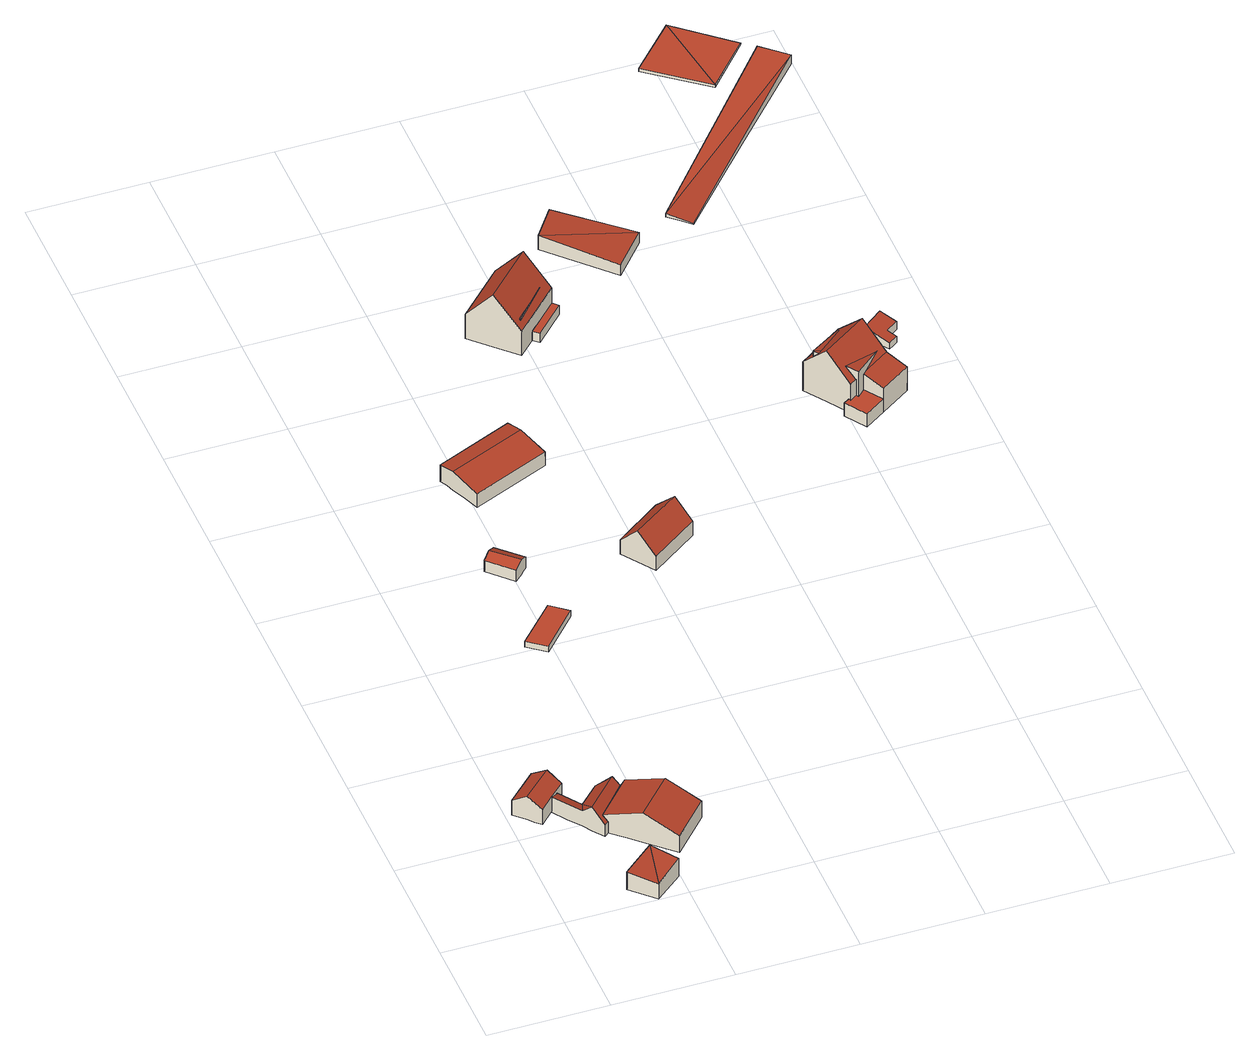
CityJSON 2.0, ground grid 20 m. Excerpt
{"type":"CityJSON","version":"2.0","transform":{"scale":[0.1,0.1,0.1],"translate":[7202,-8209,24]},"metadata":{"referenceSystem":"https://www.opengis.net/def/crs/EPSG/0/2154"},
"CityObjects":{
"building1":{"type":"Building","attributes":{"name":"inconnu","Volume":113.02,"Profile":"IGN","ZMIN":24.72,"TEXTURE":1,"THICKNESS":0.1,"OVERHANG":0,"NDALLE":"76_95","NDALLE410":"76_95C","NDALLE4915":"15_12","SOURCE":"V2017","COMMENT":"Restitution avant 2017","DT_INTEG":20170501,"USAGE":"indiffÃ©renciÃ©","ANCON":"1880","Shape_Leng":23.35,"Shape_Le_1":23.35,"Shape_Le_2":23.35,"Shape_Le_3":23.35,"Shape_Area":33.62},"children":["building1-1"]},
"building1-1":{"type":"BuildingPart","attributes":{"measuredHeight":3.58},"parents":["building1"],"geometry":[{"type":"MultiSurface","lod":"2","boundaries":[[[0,1,2]],[[2,1,3]],[[4,5,0,2,6]],[[0,5,7,1]],[[1,7,8,3]],[[6,2,3,8]]],"semantics":{"surfaces":[{"type":"RoofSurface"},{"type":"WallSurface"}],"values":[0,0,1,1,1,1]}}]},
"building2":{"type":"Building","attributes":{"name":"inconnu","Volume":770.96,"Profile":"IGN","ZMIN":25,"TEXTURE":1,"THICKNESS":0.1,"OVERHANG":0,"NDALLE":"76_95","NDALLE410":"76_95A","NDALLE4915":"15_12","SOURCE":"SIRADEL","COMMENT":"Restitution 2017","DT_INTEG":20180101,"USAGE":"indiffÃ©renciÃ©","Shape_Leng":79.89,"Shape_Le_1":79.89,"Shape_Le_2":0,"Shape_Le_3":79.89,"Shape_Area":183.07},"children":["building2-1"]},
"building2-1":{"type":"BuildingPart","attributes":{"measuredHeight":5.9},"parents":["building2"],"geometry":[{"type":"MultiSurface","lod":"2","boundaries":[[[9,10,11,12]],[[13,14,15,9,12,16]],[[17,18,19,20,21,22]],[[23,24,25,26]],[[26,25,18]],[[26,18,17,27]],[[28,29,30,31,32,33]],[[34,29,28,35]],[[36,37,38,35,28,33,39]],[[40,34,35,38]],[[30,29,34,40,41,42,43]],[[32,31,30,43,44,45,39,33]],[[21,46,47,22]],[[48,49,50,27,17,22,47,51]],[[52,53,26,27,50]],[[45,23,26,53]],[[44,24,23,45]],[[19,18,25,24,44,54,55,56,57]],[[19,57,58,20]],[[46,21,20,58]],[[59,60,61,16,12,11,62,63]],[[47,46,14,13,16,61]],[[10,9,15,14,46,58,64,65,66]],[[10,66,62,11]]],"semantics":{"surfaces":[{"type":"RoofSurface"},{"type":"WallSurface"}],"values":[0,0,0,0,0,0,0,0,1,1,1,1,1,1,1,1,1,1,1,1,1,1,1,1]}}]},
"building3":{"type":"Building","attributes":{"name":"inconnu","Volume":35.45,"Profile":"IGN","ZMIN":28.85,"TEXTURE":1,"THICKNESS":0.1,"OVERHANG":0,"NDALLE":"76_95","NDALLE410":"76_95A","NDALLE4915":"15_12","SOURCE":"V2017","COMMENT":"Restitution avant 2017","DT_INTEG":20170501,"USAGE":"indiffÃ©renciÃ©","ANCON":"NULL","Shape_Leng":25.22,"Shape_Le_1":25.22,"Shape_Le_2":25.22,"Shape_Le_3":25.22,"Shape_Area":33.25},"children":["building3-1"]},
"building3-1":{"type":"BuildingPart","attributes":{"measuredHeight":1.15},"parents":["building3"],"geometry":[{"type":"MultiSurface","lod":"2","boundaries":[[[67,68,69,70]],[[71,67,70,72]],[[68,67,71,73,74]],[[68,74,75,69]],[[72,70,69,75]]],"semantics":{"surfaces":[{"type":"RoofSurface"},{"type":"WallSurface"}],"values":[0,1,1,1,1]}}]},
"building4":{"type":"Building","attributes":{"name":"inconnu","Volume":47.13,"Profile":"IGN","ZMIN":30.28,"TEXTURE":1,"THICKNESS":0.1,"OVERHANG":0,"NDALLE":"76_95","NDALLE410":"76_95A","NDALLE4915":"15_12","SOURCE":"SIRADEL","COMMENT":"Restitution 2017","DT_INTEG":20180101,"USAGE":"indiffÃ©renciÃ©","Shape_Leng":17.38,"Shape_Le_1":17.38,"Shape_Le_2":0,"Shape_Le_3":17.38,"Shape_Area":17.87},"children":["building4-1"]},
"building4-1":{"type":"BuildingPart","attributes":{"measuredHeight":3.06},"parents":["building4"],"geometry":[{"type":"MultiSurface","lod":"2","boundaries":[[[76,77,78,79]],[[80,76,79,81]],[[82,80,81,83]],[[84,85,77,76,80,82]],[[77,85,86,78]],[[81,79,78,86,87,88,83]]],"semantics":{"surfaces":[{"type":"RoofSurface"},{"type":"WallSurface"}],"values":[0,0,1,1,1,1]}}]},
"building5":{"type":"Building","attributes":{"name":"inconnu","Volume":384.24,"Profile":"IGN","ZMIN":31.86,"TEXTURE":1,"THICKNESS":0.1,"OVERHANG":0,"NDALLE":"76_95","NDALLE410":"76_95A","NDALLE4915":"15_12","SOURCE":"SIRADEL","COMMENT":"Restitution 2017","DT_INTEG":20180101,"USAGE":"indiffÃ©renciÃ©","Shape_Leng":44.04,"Shape_Le_1":44.04,"Shape_Le_2":0,"Shape_Le_3":44.04,"Shape_Area":112.91},"children":["building5-1"]},
"building5-1":{"type":"BuildingPart","attributes":{"measuredHeight":3.86},"parents":["building5"],"geometry":[{"type":"MultiSurface","lod":"2","boundaries":[[[89,90,91,92]],[[93,89,92,94]],[[95,96,97,94,92,91,98]],[[99,100,93,94,97]],[[90,89,93,100,101,102,103,104]],[[90,104,98,91]]],"semantics":{"surfaces":[{"type":"RoofSurface"},{"type":"WallSurface"}],"values":[0,0,1,1,1,1]}}]},
"building6":{"type":"Building","attributes":{"name":"inconnu","Volume":293.12,"Profile":"IGN","ZMIN":28.1,"TEXTURE":1,"THICKNESS":0.1,"OVERHANG":0,"NDALLE":"76_95","NDALLE410":"76_95A","NDALLE4915":"15_12","SOURCE":"SIRADEL","COMMENT":"Restitution 2017","DT_INTEG":20180101,"USAGE":"indiffÃ©renciÃ©","Shape_Leng":32.74,"Shape_Le_1":32.74,"Shape_Le_2":0,"Shape_Le_3":32.74,"Shape_Area":64.88},"children":["building6-1"]},
"building6-1":{"type":"BuildingPart","attributes":{"measuredHeight":6.17},"parents":["building6"],"geometry":[{"type":"MultiSurface","lod":"2","boundaries":[[[105,106,107,108]],[[106,109,110,107]],[[111,112,113,108,107,110,114]],[[115,105,108,113]],[[106,105,115,116,117,109]],[[109,117,114,110]]],"semantics":{"surfaces":[{"type":"RoofSurface"},{"type":"WallSurface"}],"values":[0,0,1,1,1,1]}}]},
"building7":{"type":"Building","attributes":{"name":"inconnu","Volume":324.51,"Profile":"IGN","ZMIN":33.95,"TEXTURE":1,"THICKNESS":0.1,"OVERHANG":0,"NDALLE":"76_95","NDALLE410":"76_95A","NDALLE4915":"15_12","SOURCE":"V2017","COMMENT":"Restitution avant 2017","DT_INTEG":20170501,"USAGE":"indiffÃ©renciÃ©","ANCON":"1980","Shape_Leng":29.95,"Shape_Le_1":29.95,"Shape_Le_2":29.95,"Shape_Le_3":29.95,"Shape_Area":55.43},"children":["building7-1"]},
"building7-1":{"type":"BuildingPart","attributes":{"measuredHeight":5.85},"parents":["building7"],"geometry":[{"type":"MultiSurface","lod":"2","boundaries":[[[118,119,120,121]],[[122,118,121,123]],[[118,122,124,119]],[[119,124,125,120]],[[123,121,120,125]]],"semantics":{"surfaces":[{"type":"RoofSurface"},{"type":"WallSurface"}],"values":[0,1,1,1,1]}}]},
"building8":{"type":"Building","attributes":{"name":"inconnu","Volume":799.96,"Profile":"IGN","ZMIN":33.77,"TEXTURE":1,"THICKNESS":0.1,"OVERHANG":0,"NDALLE":"76_95","NDALLE410":"76_95A","NDALLE4915":"15_12","SOURCE":"SIRADEL","COMMENT":"Restitution 2017","DT_INTEG":20180101,"USAGE":"indiffÃ©renciÃ©","Shape_Leng":43.24,"Shape_Le_1":43.24,"Shape_Le_2":0,"Shape_Le_3":43.24,"Shape_Area":112.06},"children":["building8-1"]},
"building8-1":{"type":"BuildingPart","attributes":{"measuredHeight":10.44},"parents":["building8"],"geometry":[{"type":"MultiSurface","lod":"2","boundaries":[[[126,127,128,129]],[[128,127,130,131,132]],[[133,134,135,136]],[[137,138,129,128,132,139]],[[140,126,129,138]],[[127,126,140,141,142,130]],[[131,130,142,143,139,132]],[[143,133,136,139]],[[133,143,144,134]],[[134,144,145,135]],[[139,136,135,145]]],"semantics":{"surfaces":[{"type":"RoofSurface"},{"type":"WallSurface"}],"values":[0,0,0,1,1,1,1,1,1,1,1]}}]},
"building9":{"type":"Building","attributes":{"name":"inconnu","Volume":242.22,"Profile":"IGN","ZMIN":33.88,"TEXTURE":1,"THICKNESS":0.1,"OVERHANG":0,"NDALLE":"76_95","NDALLE410":"76_95A","NDALLE4915":"15_12","SOURCE":"V2017","COMMENT":"Restitution avant 2017","DT_INTEG":20170501,"USAGE":"indiffÃ©renciÃ©","ANCON":"1980","Shape_Leng":42.33,"Shape_Le_1":42.33,"Shape_Le_2":42.33,"Shape_Le_3":42.33,"Shape_Area":99.79},"children":["building9-1"]},
"building9-1":{"type":"BuildingPart","attributes":{"measuredHeight":2.82},"parents":["building9"],"geometry":[{"type":"MultiSurface","lod":"2","boundaries":[[[146,147,148]],[[147,149,148]],[[150,146,148,151]],[[152,153,147,146,150]],[[147,153,154,149]],[[149,154,151,148]]],"semantics":{"surfaces":[{"type":"RoofSurface"},{"type":"WallSurface"}],"values":[0,0,1,1,1,1]}}]},
"building10":{"type":"Building","attributes":{"name":"inconnu","Volume":396.39,"Profile":"IGN","ZMIN":28.09,"TEXTURE":1,"THICKNESS":0.1,"OVERHANG":0,"NDALLE":"76_95","NDALLE410":"76_95A","NDALLE4915":"15_12","SOURCE":"V2017","COMMENT":"Restitution avant 2017","DT_INTEG":20170501,"USAGE":"indiffÃ©renciÃ©","ANCON":"NULL","Shape_Leng":30.7,"Shape_Le_1":30.7,"Shape_Le_2":30.7,"Shape_Le_3":30.7,"Shape_Area":58.59},"children":["building10-1"]},
"building10-1":{"type":"BuildingPart","attributes":{"measuredHeight":7.71},"parents":["building10"],"geometry":[{"type":"MultiSurface","lod":"2","boundaries":[[[155,156,157]],[[156,158,157]],[[159,156,155,160]],[[156,159,161,158]],[[157,158,161,162,163]],[[160,155,157,163]]],"semantics":{"surfaces":[{"type":"RoofSurface"},{"type":"WallSurface"}],"values":[0,0,1,1,1,1]}}]},
"building11":{"type":"Building","attributes":{"name":"inconnu","Volume":810.18,"Profile":"IGN","ZMIN":27.81,"TEXTURE":1,"THICKNESS":0.1,"OVERHANG":0,"NDALLE":"76_95","NDALLE410":"76_95A","NDALLE4915":"15_12","SOURCE":"SIRADEL","COMMENT":"Restitution 2017","DT_INTEG":20180101,"USAGE":"indiffÃ©renciÃ©","Shape_Leng":46.07,"Shape_Le_1":46.07,"Shape_Le_2":0,"Shape_Le_3":46.07,"Shape_Area":121.4},"children":["building11-1"]},
"building11-1":{"type":"BuildingPart","attributes":{"measuredHeight":10.13},"parents":["building11"],"geometry":[{"type":"MultiSurface","lod":"2","boundaries":[[[164,165,166,167]],[[168,169,170,171,164,167]],[[172,173,174,175,176,177]],[[178,169,168,179]],[[180,181,182,183,179,168,167,166,184,185]],[[186,178,179,183]],[[170,169,178,186,187,188,189,171]],[[171,189,190,164]],[[164,190,191,165]],[[165,191,184,166]],[[189,172,177,190]],[[188,173,172,189]],[[192,174,173,188]],[[174,192,193,175]],[[175,193,191,176]],[[190,177,176,191]]],"semantics":{"surfaces":[{"type":"RoofSurface"},{"type":"WallSurface"}],"values":[0,0,0,0,1,1,1,1,1,1,1,1,1,1,1,1]}}]},
"building12":{"type":"Building","attributes":{"name":"inconnu","Volume":28.55,"Profile":"IGN","ZMIN":28.68,"TEXTURE":1,"THICKNESS":0.1,"OVERHANG":0,"NDALLE":"76_95","NDALLE410":"76_95A","NDALLE4915":"15_12","SOURCE":"SIRADEL","COMMENT":"Restitution 2017","DT_INTEG":20180101,"USAGE":"indiffÃ©renciÃ©","Shape_Leng":17.86,"Shape_Le_1":17.86,"Shape_Le_2":0,"Shape_Le_3":17.86,"Shape_Area":15.88},"children":["building12-1"]},
"building12-1":{"type":"BuildingPart","attributes":{"measuredHeight":2.18},"parents":["building12"],"geometry":[{"type":"MultiSurface","lod":"2","boundaries":[[[194,195,196,197,198,199]],[[200,194,199,201]],[[202,195,194,200]],[[195,202,203,196]],[[197,196,203,204,205]],[[206,198,197,205]],[[198,206,201,199]]],"semantics":{"surfaces":[{"type":"RoofSurface"},{"type":"WallSurface"}],"values":[0,1,1,1,1,1,1]}}]},
"building13":{"type":"Building","attributes":{"name":"inconnu","Volume":242.01,"Profile":"IGN","ZMIN":33.77,"TEXTURE":1,"THICKNESS":0.1,"OVERHANG":0,"NDALLE":"76_95","NDALLE410":"76_95A","NDALLE4915":"15_12","SOURCE":"V2017","COMMENT":"Restitution avant 2017","DT_INTEG":20170501,"USAGE":"indiffÃ©renciÃ©","ANCON":"NULL","Shape_Leng":88.85,"Shape_Le_1":88.85,"Shape_Le_2":88.85,"Shape_Le_3":88.85,"Shape_Area":198.08},"children":["building13-1"]},
"building13-1":{"type":"BuildingPart","attributes":{"measuredHeight":1.83},"parents":["building13"],"geometry":[{"type":"MultiSurface","lod":"2","boundaries":[[[207,208,209]],[[208,210,209]],[[211,208,207,212]],[[210,208,211,213,214]],[[209,210,214,215,216]],[[217,212,207,209,216]]],"semantics":{"surfaces":[{"type":"RoofSurface"},{"type":"WallSurface"}],"values":[0,0,1,1,1,1]}}]},
"building14":{"type":"Building","attributes":{"name":"inconnu","Volume":73.43,"Profile":"IGN","ZMIN":35.26,"TEXTURE":1,"THICKNESS":0.1,"OVERHANG":0,"NDALLE":"76_95","NDALLE410":"76_95A","NDALLE4915":"15_12","SOURCE":"V2017","COMMENT":"Restitution avant 2017","DT_INTEG":20170501,"USAGE":"indiffÃ©renciÃ©","ANCON":"1980","Shape_Leng":44.88,"Shape_Le_1":44.88,"Shape_Le_2":44.88,"Shape_Le_3":44.88,"Shape_Area":125.02},"children":["building14-1"]},
"building14-1":{"type":"BuildingPart","attributes":{"measuredHeight":0.737},"parents":["building14"],"geometry":[{"type":"MultiSurface","lod":"2","boundaries":[[[218,219,220]],[[218,220,221]],[[222,218,221,223]],[[224,219,218,222]],[[219,224,225,220]],[[220,225,223,221]]],"semantics":{"surfaces":[{"type":"RoofSurface"},{"type":"WallSurface"}],"values":[0,0,1,1,1,1]}}]}
},
"vertices":[
[114,39,42],[151,2,37],[167,83,43],[197,39,43],[141,61,7],[114,39,7],[167,83,7],[151,2,7],[197,39,7],
[173,127,69],[216,87,43],[275,150,43],[231,190,69],[172,225,43],[124,172,43],[131,166,47],[183,236,43],[162,233,58],[110,179,58],[124,160,33],[131,166,32],[124,172,42],[172,225,44],[82,254,32],[67,240,40],[100,194,40],[108,217,32],[141,250,32],[76,283,56],[27,237,56],[45,218,39],[67,240,39],[82,254,39],[93,265,39],[9,255,39],[58,302,39],[76,283,10],[67,292,10],[58,302,10],[93,265,10],[9,255,10],[27,237,10],[36,227,10],[45,218,10],[67,240,10],[82,254,10],[124,172,10],[172,225,10],[162,233,10],[152,242,10],[141,250,10],[167,229,10],[125,234,10],[108,217,10],[83,217,10],[100,194,10],[110,179,10],[124,160,10],[131,166,10],[231,190,10],[207,213,10],[183,236,10],[275,150,10],[253,170,10],[152,147,10],[173,127,10],[216,87,10],
[145,567,59],[175,543,59],[234,608,60],[206,632,59],[145,567,48],[206,632,48],[160,555,48],[175,543,48],[234,608,48],
[153,744,93],[142,733,85],[179,695,85],[192,707,93],[165,756,85],[203,719,85],[165,756,63],[203,719,63],[153,744,63],[142,733,63],[179,695,63],[192,707,63],[197,713,63],
[156,906,117],[176,857,106],[305,911,106],[284,959,117],[145,932,112],[273,986,112],[284,959,79],[279,973,79],[273,986,79],[305,911,79],[209,959,79],[145,932,79],[151,919,79],[156,906,79],[166,882,79],[176,857,79],
[356,724,69],[374,697,103],[454,752,103],[434,780,69],[394,669,69],[473,725,69],[454,752,41],[444,766,41],[434,780,41],[473,725,41],[356,724,41],[374,697,41],[394,669,41],
[298,1194,158],[355,1153,158],[407,1210,158],[357,1255,158],[298,1194,99],[357,1255,99],[355,1153,99],[407,1210,99],
[285,1204,146],[318,1171,202],[395,1249,202],[362,1282,146],[351,1138,146],[378,1165,146],[428,1216,146],[378,1165,116],[388,1156,116],[437,1207,116],[428,1216,116],[395,1249,98],[362,1282,98],[428,1216,98],[285,1204,98],[318,1171,98],[351,1138,98],[378,1165,98],[388,1156,98],[437,1207,98],
[495,1407,125],[458,1355,127],[606,1317,120],[554,1257,120],[495,1407,99],[606,1317,99],[477,1381,99],[458,1355,99],[554,1257,99],
[816,1025,101],[758,975,118],[861,965,101],[808,912,112],[758,975,41],[816,1025,41],[808,912,41],[835,939,41],[861,965,41],
[819,925,95],[841,893,85],[891,927,85],[870,959,95],[845,996,139],[769,945,139],[792,911,99],[794,908,95],[794,908,64],[792,911,64],[782,905,64],[806,870,64],[841,893,64],[819,925,64],[744,981,95],[820,1033,95],[857,978,38],[845,996,38],[832,1014,38],[820,1033,38],[891,927,38],[870,959,38],[744,981,38],[769,945,38],[792,911,38],[794,908,38],[819,925,38],[841,893,38],[782,905,38],[806,870,38],
[903,1078,69],[869,1052,69],[896,1015,59],[911,1025,59],[901,1039,63],[921,1053,63],[903,1078,47],[921,1053,47],[869,1052,47],[896,1015,47],[904,1020,47],[911,1025,47],[901,1039,47],
[921,1658,116],[664,1360,105],[962,1622,116],[698,1329,100],[664,1360,98],[921,1658,98],[681,1345,98],[698,1329,98],[830,1476,98],[962,1622,98],[942,1640,98],
[808,1746,120],[735,1669,119],[830,1595,118],[900,1673,116],[808,1746,113],[900,1673,113],[735,1669,113],[830,1595,113]
]}
